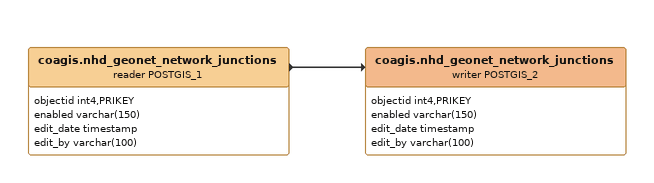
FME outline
coagis.nhd_geonet_network_junctions (reader POSTGIS_1)
    attributes: objectid int4,PRIKEY, enabled varchar(150), edit_date timestamp, edit_by varchar(100)
    -> coagis.nhd_geonet_network_junctions (writer POSTGIS_2)
coagis.nhd_geonet_network_junctions (writer POSTGIS_2)
    attributes: objectid int4,PRIKEY, enabled varchar(150), edit_date timestamp, edit_by varchar(100)
